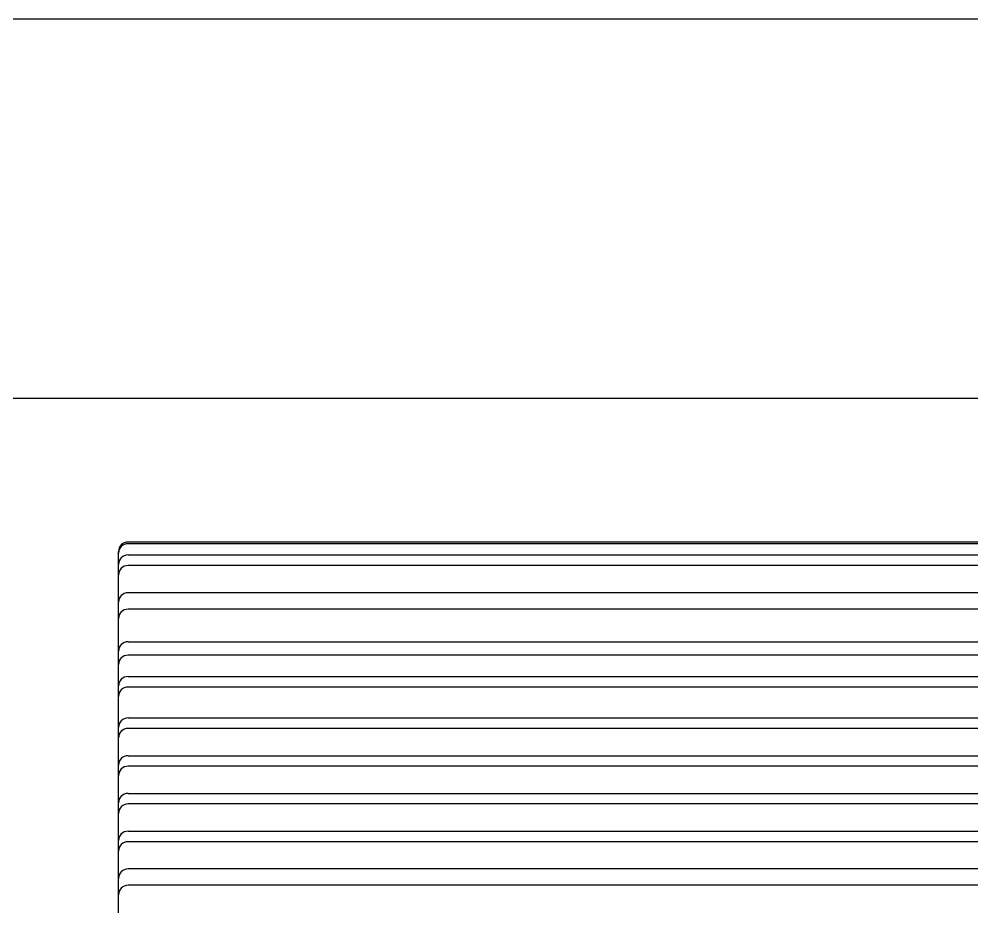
# Model space of a CAD drawing. Header units: millimetres. Extents: x 5064 to 11004, y 3085 to 7285.
# Drawn here: x 6939 to 7944, y 6349 to 7285 of the extents above; entities that cross this region are included whole.
import ezdxf

# ---------------------------------------------------------------- set-up
doc = ezdxf.new("R2010")
doc.units = ezdxf.units.MM
doc.header["$LTSCALE"] = 0.3
doc.layers.add('Nekreslit', color=6, linetype='Continuous', plot=False)

msp = doc.modelspace()

# ---------------------------------------------------------------- linework, layer by layer
for p, q in [((8834.3, 6733.9), (7054.3, 6733.9)), ((7044.3, 6360.7), (7044.3, 6723.9)), ((8834.3, 6732.1), (7054.3, 6732.1)), ((7054.3, 6720.2), (8834.3, 6720.2)), ((8834.3, 6709.1), (7054.3, 6709.1)), ((8834.3, 6680.4), (7054.3, 6680.4)), ((8834.3, 6663.1), (7054.3, 6663.1)), ((7054.3, 6628.7), (8834.3, 6628.7)), ((8834.3, 6614.6), (7054.3, 6614.6)), ((7054.3, 6592.1), (8834.3, 6592.1)), ((8834.3, 6581), (7054.3, 6581)), ((7054.3, 6548.4), (8834.3, 6548.4)), ((8834.3, 6537.3), (7054.3, 6537.3)), ((7054.3, 6508.6), (8834.3, 6508.6)), ((8834.3, 6497.5), (7054.3, 6497.5)), ((7054.3, 6468.8), (8834.3, 6468.8)), ((8834.3, 6457.7), (7054.3, 6457.7)), ((7044.3, 6069.5), (7044.3, 6432.7)), ((7054.3, 6429), (8834.3, 6429)), ((8834.3, 6417.9), (7054.3, 6417.9)), ((8834.3, 6389.2), (7054.3, 6389.2)), ((8834.3, 6371.9), (7054.3, 6371.9))]:
    msp.add_line(p, q)
for centre in [(7054.3, 6723.9), (7054.3, 6722.1), (7054.3, 6710.2), (7054.3, 6699.1), (7054.3, 6670.4), (7054.3, 6653.1), (7054.3, 6618.7), (7054.3, 6604.6), (7054.3, 6582.1), (7054.3, 6571), (7054.3, 6538.4), (7054.3, 6527.3), (7054.3, 6498.6), (7054.3, 6487.5), (7054.3, 6458.8), (7054.3, 6447.7), (7054.3, 6419), (7054.3, 6407.9), (7054.3, 6379.2), (7054.3, 6361.9)]:
    msp.add_arc(centre, 10, 90, 180)
at = {"layer": 'Nekreslit'}
for points in [[(5064.4, 3085.3), (11004.4, 3085.3), (11004.4, 7285.3), (5064.4, 7285.3)], [(5464.4, 3285.3), (9504.4, 3285.3), (9504.4, 6885.3), (5464.4, 6885.3)]]:
    msp.add_lwpolyline(points, close=True, dxfattribs=at)

doc.saveas('drawing.dxf')
